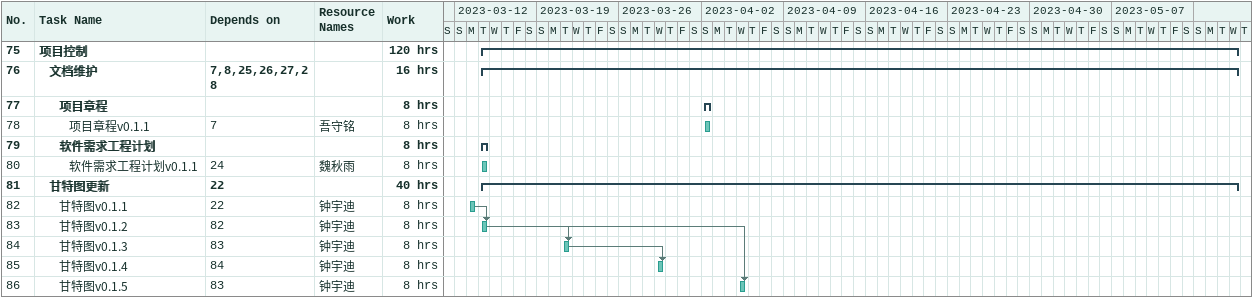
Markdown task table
| ID | Level | Task | Start | Finish | Predecessors | Resources | Work (h) |
|---|---|---|---|---|---|---|---|
| 75 | 1 | **项目控制** | 2023-03-14 | 2023-05-17 |  |  | 120 |
| 76 | 2 | **文档维护** | 2023-03-14 | 2023-05-17 | 7, 8, 25, 26, 27, 28 |  | 16 |
| 77 | 3 | **项目章程** | 2023-04-02 | 2023-04-02 |  |  | 8 |
| 78 | 4 | 项目章程v0.1.1 | 2023-04-02 | 2023-04-02 | 7 | 吾守铭 | 8 |
| 79 | 3 | **软件需求工程计划** | 2023-03-14 | 2023-03-14 |  |  | 8 |
| 80 | 4 | 软件需求工程计划v0.1.1 | 2023-03-14 | 2023-03-14 | 24 | 魏秋雨 | 8 |
| 81 | 2 | **甘特图更新** | 2023-03-14 | 2023-05-17 | 22 |  | 40 |
| 82 | 3 | 甘特图v0.1.1 | 2023-03-13 | 2023-03-13 | 22 | 钟宇迪 | 8 |
| 83 | 3 | 甘特图v0.1.2 | 2023-03-14 | 2023-03-14 | 82 | 钟宇迪 | 8 |
| 84 | 3 | 甘特图v0.1.3 | 2023-03-21 | 2023-03-21 | 83 | 钟宇迪 | 8 |
| 85 | 3 | 甘特图v0.1.4 | 2023-03-29 | 2023-03-29 | 84 | 钟宇迪 | 8 |
| 86 | 3 | 甘特图v0.1.5 | 2023-04-05 | 2023-04-05 | 83 | 钟宇迪 | 8 |
